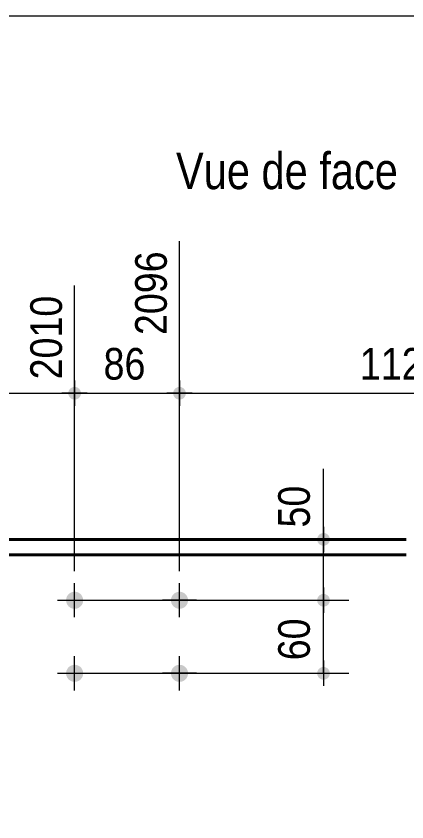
# Model space of a CAD drawing. Header units: millimetres. Extents: x 2 to 410, y 5 to 282.
# Drawn here: x 186.4 to 218.4, y 215.8 to 282 of the extents above; entities that cross this region are included whole.
import ezdxf

# ---------------------------------------------------------------- set-up
doc = ezdxf.new("R2010")
doc.units = ezdxf.units.MM
for name, color, linetype, lineweight in [('Autre type objet', 1, 'Continuous', 0), ('Boulon', 7, 'Continuous', 0), ('Cotation', 7, 'Continuous', 0), ('Feuille dessin', 5, 'Continuous', 0), ('Piece', 2, 'Continuous', 0)]:
    doc.layers.add(name, color=color, linetype=linetype, lineweight=lineweight)
doc.styles.add('ARIAL', font='ARIAL.TTF')
doc.styles.add('COMIC_SANS_MS', font='COMIC.TTF')

# ---------------------------------------------------------------- blocks, each defined once
blk = doc.blocks.new('*A1')
at = {"layer": 'Boulon'}
for points in [[(199.104, 234.062), (199.106, 234.096), (199.11, 234.131), (199.116, 234.164), (199.124, 234.198), (199.133, 234.231), (199.144, 234.264), (199.156, 234.296), (199.17, 234.327), (199.186, 234.358), (199.202, 234.388), (199.221, 234.417), (199.241, 234.445), (199.262, 234.472), (199.284, 234.498), (199.308, 234.523), (199.333, 234.547), (199.359, 234.569), (199.386, 234.59), (199.414, 234.61), (199.443, 234.628), (199.473, 234.645), (199.504, 234.661), (199.535, 234.675), (199.567, 234.687), (199.6, 234.698), (199.633, 234.707), (199.666, 234.714), (199.7, 234.72), (199.734, 234.724), (199.769, 234.727), (199.803, 234.728), (199.837, 234.727), (199.872, 234.724), (199.906, 234.72), (199.939, 234.714), (199.973, 234.707), (200.006, 234.698), (200.039, 234.687), (200.071, 234.675), (200.102, 234.661), (200.133, 234.645), (200.163, 234.628), (200.192, 234.61), (200.22, 234.59), (200.247, 234.569), (200.273, 234.547), (200.298, 234.523), (200.322, 234.498), (200.344, 234.472), (200.365, 234.445), (200.385, 234.417), (200.403, 234.388), (200.42, 234.358), (200.436, 234.327), (200.45, 234.296), (200.462, 234.264), (200.473, 234.231), (200.482, 234.198), (200.489, 234.164), (200.495, 234.131), (200.5, 234.096), (200.502, 234.062), (200.503, 234.028), (200.502, 233.993), (200.5, 233.959), (200.495, 233.925), (200.489, 233.891), (200.482, 233.858), (200.473, 233.825), (200.462, 233.792), (200.45, 233.76), (200.436, 233.729), (200.42, 233.698), (200.403, 233.668), (200.385, 233.639), (200.365, 233.611), (200.344, 233.584), (200.322, 233.558), (200.298, 233.533), (200.273, 233.509), (200.247, 233.487), (200.22, 233.466), (200.192, 233.446), (200.163, 233.427), (200.133, 233.41), (200.102, 233.395), (200.071, 233.381), (200.039, 233.369), (200.006, 233.358), (199.973, 233.349), (199.939, 233.341), (199.906, 233.335), (199.872, 233.331), (199.837, 233.329), (199.803, 233.328), (199.769, 233.329), (199.734, 233.331), (199.7, 233.335), (199.666, 233.341), (199.633, 233.349), (199.6, 233.358), (199.567, 233.369), (199.535, 233.381), (199.504, 233.395), (199.473, 233.41), (199.443, 233.427), (199.414, 233.446), (199.386, 233.466), (199.359, 233.487), (199.333, 233.509), (199.308, 233.533), (199.284, 233.558), (199.262, 233.584), (199.241, 233.611), (199.221, 233.639), (199.202, 233.668), (199.186, 233.698), (199.17, 233.729), (199.156, 233.76), (199.144, 233.792), (199.133, 233.825), (199.124, 233.858), (199.116, 233.891), (199.11, 233.925), (199.106, 233.959), (199.104, 233.993), (199.103, 234.028)], [(199.104, 228.062), (199.106, 228.096), (199.11, 228.131), (199.116, 228.164), (199.124, 228.198), (199.133, 228.231), (199.144, 228.264), (199.156, 228.296), (199.17, 228.327), (199.186, 228.358), (199.202, 228.388), (199.221, 228.417), (199.241, 228.445), (199.262, 228.472), (199.284, 228.498), (199.308, 228.523), (199.333, 228.547), (199.359, 228.569), (199.386, 228.59), (199.414, 228.61), (199.443, 228.628), (199.473, 228.645), (199.504, 228.661), (199.535, 228.675), (199.567, 228.687), (199.6, 228.698), (199.633, 228.707), (199.666, 228.714), (199.7, 228.72), (199.734, 228.724), (199.769, 228.727), (199.803, 228.728), (199.837, 228.727), (199.872, 228.724), (199.906, 228.72), (199.939, 228.714), (199.973, 228.707), (200.006, 228.698), (200.039, 228.687), (200.071, 228.675), (200.102, 228.661), (200.133, 228.645), (200.163, 228.628), (200.192, 228.61), (200.22, 228.59), (200.247, 228.569), (200.273, 228.547), (200.298, 228.523), (200.322, 228.498), (200.344, 228.472), (200.365, 228.445), (200.385, 228.417), (200.403, 228.388), (200.42, 228.358), (200.436, 228.327), (200.45, 228.296), (200.462, 228.264), (200.473, 228.231), (200.482, 228.198), (200.489, 228.164), (200.495, 228.131), (200.5, 228.096), (200.502, 228.062), (200.503, 228.028), (200.502, 227.993), (200.5, 227.959), (200.495, 227.925), (200.489, 227.891), (200.482, 227.858), (200.473, 227.825), (200.462, 227.792), (200.45, 227.76), (200.436, 227.729), (200.42, 227.698), (200.403, 227.668), (200.385, 227.639), (200.365, 227.611), (200.344, 227.584), (200.322, 227.558), (200.298, 227.533), (200.273, 227.509), (200.247, 227.487), (200.22, 227.466), (200.192, 227.446), (200.163, 227.427), (200.133, 227.41), (200.102, 227.395), (200.071, 227.381), (200.039, 227.369), (200.006, 227.358), (199.973, 227.349), (199.939, 227.341), (199.906, 227.335), (199.872, 227.331), (199.837, 227.329), (199.803, 227.328), (199.769, 227.329), (199.734, 227.331), (199.7, 227.335), (199.666, 227.341), (199.633, 227.349), (199.6, 227.358), (199.567, 227.369), (199.535, 227.381), (199.504, 227.395), (199.473, 227.41), (199.443, 227.427), (199.414, 227.446), (199.386, 227.466), (199.359, 227.487), (199.333, 227.509), (199.308, 227.533), (199.284, 227.558), (199.262, 227.584), (199.241, 227.611), (199.221, 227.639), (199.202, 227.668), (199.186, 227.698), (199.17, 227.729), (199.156, 227.76), (199.144, 227.792), (199.133, 227.825), (199.124, 227.858), (199.116, 227.891), (199.11, 227.925), (199.106, 227.959), (199.104, 227.993), (199.103, 228.028)]]:
    blk.add_hatch(color=256, dxfattribs=at).paths.add_polyline_path(points, flags=17)
at = {"layer": 'Boulon', "linetype": 'Continuous', "lineweight": 0}
for p, q in [((199.803, 232.628), (199.803, 235.428)), ((201.203, 234.028), (198.403, 234.028)), ((199.803, 226.628), (199.803, 229.428)), ((201.203, 228.028), (198.403, 228.028))]:
    blk.add_line(p, q, dxfattribs=at)
blk = doc.blocks.new('*A2')
at = {"layer": 'Boulon'}
for points in [[(190.504, 234.062), (190.506, 234.096), (190.51, 234.131), (190.516, 234.164), (190.524, 234.198), (190.533, 234.231), (190.544, 234.264), (190.556, 234.296), (190.57, 234.327), (190.586, 234.358), (190.602, 234.388), (190.621, 234.417), (190.641, 234.445), (190.662, 234.472), (190.684, 234.498), (190.708, 234.523), (190.733, 234.547), (190.759, 234.569), (190.786, 234.59), (190.814, 234.61), (190.843, 234.628), (190.873, 234.645), (190.904, 234.661), (190.935, 234.675), (190.967, 234.687), (191, 234.698), (191.033, 234.707), (191.066, 234.714), (191.1, 234.72), (191.134, 234.724), (191.169, 234.727), (191.203, 234.728), (191.237, 234.727), (191.272, 234.724), (191.306, 234.72), (191.339, 234.714), (191.373, 234.707), (191.406, 234.698), (191.439, 234.687), (191.471, 234.675), (191.502, 234.661), (191.533, 234.645), (191.563, 234.628), (191.592, 234.61), (191.62, 234.59), (191.647, 234.569), (191.673, 234.547), (191.698, 234.523), (191.722, 234.498), (191.744, 234.472), (191.765, 234.445), (191.785, 234.417), (191.803, 234.388), (191.82, 234.358), (191.836, 234.327), (191.85, 234.296), (191.862, 234.264), (191.873, 234.231), (191.882, 234.198), (191.889, 234.164), (191.895, 234.131), (191.9, 234.096), (191.902, 234.062), (191.903, 234.028), (191.902, 233.993), (191.9, 233.959), (191.895, 233.925), (191.889, 233.891), (191.882, 233.858), (191.873, 233.825), (191.862, 233.792), (191.85, 233.76), (191.836, 233.729), (191.82, 233.698), (191.803, 233.668), (191.785, 233.639), (191.765, 233.611), (191.744, 233.584), (191.722, 233.558), (191.698, 233.533), (191.673, 233.509), (191.647, 233.487), (191.62, 233.466), (191.592, 233.446), (191.563, 233.427), (191.533, 233.41), (191.502, 233.395), (191.471, 233.381), (191.439, 233.369), (191.406, 233.358), (191.373, 233.349), (191.339, 233.341), (191.306, 233.335), (191.272, 233.331), (191.237, 233.329), (191.203, 233.328), (191.169, 233.329), (191.134, 233.331), (191.1, 233.335), (191.066, 233.341), (191.033, 233.349), (191, 233.358), (190.967, 233.369), (190.935, 233.381), (190.904, 233.395), (190.873, 233.41), (190.843, 233.427), (190.814, 233.446), (190.786, 233.466), (190.759, 233.487), (190.733, 233.509), (190.708, 233.533), (190.684, 233.558), (190.662, 233.584), (190.641, 233.611), (190.621, 233.639), (190.602, 233.668), (190.586, 233.698), (190.57, 233.729), (190.556, 233.76), (190.544, 233.792), (190.533, 233.825), (190.524, 233.858), (190.516, 233.891), (190.51, 233.925), (190.506, 233.959), (190.504, 233.993), (190.503, 234.028)], [(190.504, 228.062), (190.506, 228.096), (190.51, 228.131), (190.516, 228.164), (190.524, 228.198), (190.533, 228.231), (190.544, 228.264), (190.556, 228.296), (190.57, 228.327), (190.586, 228.358), (190.602, 228.388), (190.621, 228.417), (190.641, 228.445), (190.662, 228.472), (190.684, 228.498), (190.708, 228.523), (190.733, 228.547), (190.759, 228.569), (190.786, 228.59), (190.814, 228.61), (190.843, 228.628), (190.873, 228.645), (190.904, 228.661), (190.935, 228.675), (190.967, 228.687), (191, 228.698), (191.033, 228.707), (191.066, 228.714), (191.1, 228.72), (191.134, 228.724), (191.169, 228.727), (191.203, 228.728), (191.237, 228.727), (191.272, 228.724), (191.306, 228.72), (191.339, 228.714), (191.373, 228.707), (191.406, 228.698), (191.439, 228.687), (191.471, 228.675), (191.502, 228.661), (191.533, 228.645), (191.563, 228.628), (191.592, 228.61), (191.62, 228.59), (191.647, 228.569), (191.673, 228.547), (191.698, 228.523), (191.722, 228.498), (191.744, 228.472), (191.765, 228.445), (191.785, 228.417), (191.803, 228.388), (191.82, 228.358), (191.836, 228.327), (191.85, 228.296), (191.862, 228.264), (191.873, 228.231), (191.882, 228.198), (191.889, 228.164), (191.895, 228.131), (191.9, 228.096), (191.902, 228.062), (191.903, 228.028), (191.902, 227.993), (191.9, 227.959), (191.895, 227.925), (191.889, 227.891), (191.882, 227.858), (191.873, 227.825), (191.862, 227.792), (191.85, 227.76), (191.836, 227.729), (191.82, 227.698), (191.803, 227.668), (191.785, 227.639), (191.765, 227.611), (191.744, 227.584), (191.722, 227.558), (191.698, 227.533), (191.673, 227.509), (191.647, 227.487), (191.62, 227.466), (191.592, 227.446), (191.563, 227.427), (191.533, 227.41), (191.502, 227.395), (191.471, 227.381), (191.439, 227.369), (191.406, 227.358), (191.373, 227.349), (191.339, 227.341), (191.306, 227.335), (191.272, 227.331), (191.237, 227.329), (191.203, 227.328), (191.169, 227.329), (191.134, 227.331), (191.1, 227.335), (191.066, 227.341), (191.033, 227.349), (191, 227.358), (190.967, 227.369), (190.935, 227.381), (190.904, 227.395), (190.873, 227.41), (190.843, 227.427), (190.814, 227.446), (190.786, 227.466), (190.759, 227.487), (190.733, 227.509), (190.708, 227.533), (190.684, 227.558), (190.662, 227.584), (190.641, 227.611), (190.621, 227.639), (190.602, 227.668), (190.586, 227.698), (190.57, 227.729), (190.556, 227.76), (190.544, 227.792), (190.533, 227.825), (190.524, 227.858), (190.516, 227.891), (190.51, 227.925), (190.506, 227.959), (190.504, 227.993), (190.503, 228.028)]]:
    blk.add_hatch(color=256, dxfattribs=at).paths.add_polyline_path(points, flags=17)
at = {"layer": 'Boulon', "linetype": 'Continuous', "lineweight": 0}
for p, q in [((191.203, 232.628), (191.203, 235.428)), ((189.803, 234.028), (192.603, 234.028)), ((191.203, 226.628), (191.203, 229.428)), ((189.803, 228.028), (192.603, 228.028))]:
    blk.add_line(p, q, dxfattribs=at)
blk = doc.blocks.new('*A17')
at = {"layer": 'Piece', "color": 2, "linetype": 'Continuous', "lineweight": 40}
for p, q in [((218.399874, 239.027836), (126.243946, 239.027836)), ((218.399874, 237.757836), (136.013613, 237.757836))]:
    blk.add_line(p, q, dxfattribs=at)
blk = doc.blocks.new('*A47')
at = {"layer": 'Feuille dessin', "linetype": 'Continuous', "lineweight": 0}
blk.add_line((405, 282), (5, 282), dxfattribs=at)
blk = doc.blocks.new('*A58')
at = {"layer": 'Cotation'}
for points in [[(211.588, 233.508), (211.563, 233.51), (211.537, 233.513), (211.512, 233.518), (211.487, 233.523), (211.463, 233.53), (211.438, 233.538), (211.415, 233.547), (211.391, 233.558), (211.368, 233.569), (211.346, 233.582), (211.325, 233.595), (211.304, 233.61), (211.284, 233.626), (211.264, 233.643), (211.246, 233.66), (211.228, 233.679), (211.212, 233.698), (211.196, 233.718), (211.181, 233.739), (211.168, 233.761), (211.155, 233.783), (211.144, 233.806), (211.133, 233.829), (211.124, 233.853), (211.116, 233.877), (211.109, 233.901), (211.104, 233.926), (211.099, 233.952), (211.096, 233.977), (211.094, 234.002), (211.094, 234.028), (211.094, 234.053), (211.096, 234.079), (211.099, 234.104), (211.104, 234.129), (211.109, 234.154), (211.116, 234.179), (211.124, 234.203), (211.133, 234.227), (211.144, 234.25), (211.155, 234.273), (211.168, 234.295), (211.181, 234.317), (211.196, 234.338), (211.212, 234.358), (211.228, 234.377), (211.246, 234.396), (211.264, 234.413), (211.284, 234.43), (211.304, 234.446), (211.325, 234.46), (211.346, 234.474), (211.368, 234.486), (211.391, 234.498), (211.415, 234.508), (211.438, 234.517), (211.463, 234.525), (211.487, 234.532), (211.512, 234.538), (211.537, 234.542), (211.563, 234.545), (211.588, 234.547), (211.614, 234.548), (211.639, 234.547), (211.665, 234.545), (211.69, 234.542), (211.715, 234.538), (211.74, 234.532), (211.765, 234.525), (211.789, 234.517), (211.813, 234.508), (211.836, 234.498), (211.859, 234.486), (211.881, 234.474), (211.903, 234.46), (211.923, 234.446), (211.943, 234.43), (211.963, 234.413), (211.981, 234.396), (211.999, 234.377), (212.016, 234.358), (212.031, 234.338), (212.046, 234.317), (212.06, 234.295), (212.072, 234.273), (212.084, 234.25), (212.094, 234.227), (212.103, 234.203), (212.111, 234.179), (212.118, 234.154), (212.124, 234.129), (212.128, 234.104), (212.131, 234.079), (212.133, 234.053), (212.134, 234.028), (212.133, 234.002), (212.131, 233.977), (212.128, 233.952), (212.124, 233.926), (212.118, 233.901), (212.111, 233.877), (212.103, 233.853), (212.094, 233.829), (212.084, 233.806), (212.072, 233.783), (212.06, 233.761), (212.046, 233.739), (212.031, 233.718), (212.016, 233.698), (211.999, 233.679), (211.981, 233.66), (211.963, 233.643), (211.943, 233.626), (211.923, 233.61), (211.903, 233.595), (211.881, 233.582), (211.859, 233.569), (211.836, 233.558), (211.813, 233.547), (211.789, 233.538), (211.765, 233.53), (211.74, 233.523), (211.715, 233.518), (211.69, 233.513), (211.665, 233.51), (211.639, 233.508), (211.614, 233.508)], [(211.588, 227.508), (211.563, 227.51), (211.537, 227.513), (211.512, 227.518), (211.487, 227.523), (211.463, 227.53), (211.438, 227.538), (211.415, 227.547), (211.391, 227.558), (211.368, 227.569), (211.346, 227.582), (211.325, 227.595), (211.304, 227.61), (211.284, 227.626), (211.264, 227.643), (211.246, 227.66), (211.228, 227.679), (211.212, 227.698), (211.196, 227.718), (211.181, 227.739), (211.168, 227.761), (211.155, 227.783), (211.144, 227.806), (211.133, 227.829), (211.124, 227.853), (211.116, 227.877), (211.109, 227.901), (211.104, 227.926), (211.099, 227.952), (211.096, 227.977), (211.094, 228.002), (211.094, 228.028), (211.094, 228.053), (211.096, 228.079), (211.099, 228.104), (211.104, 228.129), (211.109, 228.154), (211.116, 228.179), (211.124, 228.203), (211.133, 228.227), (211.144, 228.25), (211.155, 228.273), (211.168, 228.295), (211.181, 228.317), (211.196, 228.338), (211.212, 228.358), (211.228, 228.377), (211.246, 228.396), (211.264, 228.413), (211.284, 228.43), (211.304, 228.446), (211.325, 228.46), (211.346, 228.474), (211.368, 228.486), (211.391, 228.498), (211.415, 228.508), (211.438, 228.517), (211.463, 228.525), (211.487, 228.532), (211.512, 228.538), (211.537, 228.542), (211.563, 228.545), (211.588, 228.547), (211.614, 228.548), (211.639, 228.547), (211.665, 228.545), (211.69, 228.542), (211.715, 228.538), (211.74, 228.532), (211.765, 228.525), (211.789, 228.517), (211.813, 228.508), (211.836, 228.498), (211.859, 228.486), (211.881, 228.474), (211.903, 228.46), (211.923, 228.446), (211.943, 228.43), (211.963, 228.413), (211.981, 228.396), (211.999, 228.377), (212.016, 228.358), (212.031, 228.338), (212.046, 228.317), (212.06, 228.295), (212.072, 228.273), (212.084, 228.25), (212.094, 228.227), (212.103, 228.203), (212.111, 228.179), (212.118, 228.154), (212.124, 228.129), (212.128, 228.104), (212.131, 228.079), (212.133, 228.053), (212.134, 228.028), (212.133, 228.002), (212.131, 227.977), (212.128, 227.952), (212.124, 227.926), (212.118, 227.901), (212.111, 227.877), (212.103, 227.853), (212.094, 227.829), (212.084, 227.806), (212.072, 227.783), (212.06, 227.761), (212.046, 227.739), (212.031, 227.718), (212.016, 227.698), (211.999, 227.679), (211.981, 227.66), (211.963, 227.643), (211.943, 227.626), (211.923, 227.61), (211.903, 227.595), (211.881, 227.582), (211.859, 227.569), (211.836, 227.558), (211.813, 227.547), (211.789, 227.538), (211.765, 227.53), (211.74, 227.523), (211.715, 227.518), (211.69, 227.513), (211.665, 227.51), (211.639, 227.508), (211.614, 227.508)]]:
    blk.add_hatch(color=256, dxfattribs=at).paths.add_polyline_path(points, flags=17)
at = {"layer": 'Cotation', "linetype": 'Continuous', "lineweight": 0}
for p, q in [((211.614, 235.068), (211.614, 232.988)), ((211.614, 234.028), (211.614, 235.068)), ((192.203, 234.028), (213.694, 234.028)), ((210.574, 234.028), (212.654, 234.028)), ((211.614, 228.028), (211.614, 234.028)), ((211.614, 229.068), (211.614, 226.988)), ((192.203, 228.028), (213.694, 228.028)), ((210.574, 228.028), (212.654, 228.028)), ((211.614, 228.028), (211.614, 226.988))]:
    blk.add_line(p, q, dxfattribs=at)
at = {"layer": 'Cotation'}
for p in [(211.614, 234.028), (211.614, 228.028)]:
    blk.add_point(p, dxfattribs=at)
at = {"layer": 'Cotation', "style": 'ARIAL', "width": 0.85}
blk.add_text('60', height=2.6, rotation=90.00021, dxfattribs=at).set_placement((210.494, 229.099))
blk = doc.blocks.new('*A59')
at = {"layer": 'Cotation'}
for points in [[(211.588, 238.508), (211.563, 238.51), (211.537, 238.513), (211.512, 238.518), (211.487, 238.523), (211.463, 238.53), (211.438, 238.538), (211.415, 238.547), (211.391, 238.558), (211.368, 238.569), (211.346, 238.582), (211.325, 238.595), (211.304, 238.61), (211.284, 238.626), (211.264, 238.643), (211.246, 238.66), (211.228, 238.679), (211.212, 238.698), (211.196, 238.718), (211.181, 238.739), (211.168, 238.761), (211.155, 238.783), (211.144, 238.806), (211.133, 238.829), (211.124, 238.853), (211.116, 238.877), (211.109, 238.901), (211.104, 238.926), (211.099, 238.952), (211.096, 238.977), (211.094, 239.002), (211.094, 239.028), (211.094, 239.053), (211.096, 239.079), (211.099, 239.104), (211.104, 239.129), (211.109, 239.154), (211.116, 239.179), (211.124, 239.203), (211.133, 239.227), (211.144, 239.25), (211.155, 239.273), (211.168, 239.295), (211.181, 239.317), (211.196, 239.338), (211.212, 239.358), (211.228, 239.377), (211.246, 239.396), (211.264, 239.413), (211.284, 239.43), (211.304, 239.446), (211.325, 239.46), (211.346, 239.474), (211.368, 239.486), (211.391, 239.498), (211.415, 239.508), (211.438, 239.517), (211.463, 239.525), (211.487, 239.532), (211.512, 239.538), (211.537, 239.542), (211.563, 239.545), (211.588, 239.547), (211.614, 239.548), (211.639, 239.547), (211.665, 239.545), (211.69, 239.542), (211.715, 239.538), (211.74, 239.532), (211.765, 239.525), (211.789, 239.517), (211.813, 239.508), (211.836, 239.498), (211.859, 239.486), (211.881, 239.474), (211.903, 239.46), (211.923, 239.446), (211.943, 239.43), (211.963, 239.413), (211.981, 239.396), (211.999, 239.377), (212.016, 239.358), (212.031, 239.338), (212.046, 239.317), (212.06, 239.295), (212.072, 239.273), (212.084, 239.25), (212.094, 239.227), (212.103, 239.203), (212.111, 239.179), (212.118, 239.154), (212.124, 239.129), (212.128, 239.104), (212.131, 239.079), (212.133, 239.053), (212.134, 239.028), (212.133, 239.002), (212.131, 238.977), (212.128, 238.952), (212.124, 238.926), (212.118, 238.901), (212.111, 238.877), (212.103, 238.853), (212.094, 238.829), (212.084, 238.806), (212.072, 238.783), (212.06, 238.761), (212.046, 238.739), (212.031, 238.718), (212.016, 238.698), (211.999, 238.679), (211.981, 238.66), (211.963, 238.643), (211.943, 238.626), (211.923, 238.61), (211.903, 238.595), (211.881, 238.582), (211.859, 238.569), (211.836, 238.558), (211.813, 238.547), (211.789, 238.538), (211.765, 238.53), (211.74, 238.523), (211.715, 238.518), (211.69, 238.513), (211.665, 238.51), (211.639, 238.508), (211.614, 238.508)], [(211.588, 233.508), (211.563, 233.51), (211.537, 233.513), (211.512, 233.518), (211.487, 233.523), (211.463, 233.53), (211.438, 233.538), (211.415, 233.547), (211.391, 233.558), (211.368, 233.569), (211.346, 233.582), (211.325, 233.595), (211.304, 233.61), (211.284, 233.626), (211.264, 233.643), (211.246, 233.66), (211.228, 233.679), (211.212, 233.698), (211.196, 233.718), (211.181, 233.739), (211.168, 233.761), (211.155, 233.783), (211.144, 233.806), (211.133, 233.829), (211.124, 233.853), (211.116, 233.877), (211.109, 233.901), (211.104, 233.926), (211.099, 233.952), (211.096, 233.977), (211.094, 234.002), (211.094, 234.028), (211.094, 234.053), (211.096, 234.079), (211.099, 234.104), (211.104, 234.129), (211.109, 234.154), (211.116, 234.179), (211.124, 234.203), (211.133, 234.227), (211.144, 234.25), (211.155, 234.273), (211.168, 234.295), (211.181, 234.317), (211.196, 234.338), (211.212, 234.358), (211.228, 234.377), (211.246, 234.396), (211.264, 234.413), (211.284, 234.43), (211.304, 234.446), (211.325, 234.46), (211.346, 234.474), (211.368, 234.486), (211.391, 234.498), (211.415, 234.508), (211.438, 234.517), (211.463, 234.525), (211.487, 234.532), (211.512, 234.538), (211.537, 234.542), (211.563, 234.545), (211.588, 234.547), (211.614, 234.548), (211.639, 234.547), (211.665, 234.545), (211.69, 234.542), (211.715, 234.538), (211.74, 234.532), (211.765, 234.525), (211.789, 234.517), (211.813, 234.508), (211.836, 234.498), (211.859, 234.486), (211.881, 234.474), (211.903, 234.46), (211.923, 234.446), (211.943, 234.43), (211.963, 234.413), (211.981, 234.396), (211.999, 234.377), (212.016, 234.358), (212.031, 234.338), (212.046, 234.317), (212.06, 234.295), (212.072, 234.273), (212.084, 234.25), (212.094, 234.227), (212.103, 234.203), (212.111, 234.179), (212.118, 234.154), (212.124, 234.129), (212.128, 234.104), (212.131, 234.079), (212.133, 234.053), (212.134, 234.028), (212.133, 234.002), (212.131, 233.977), (212.128, 233.952), (212.124, 233.926), (212.118, 233.901), (212.111, 233.877), (212.103, 233.853), (212.094, 233.829), (212.084, 233.806), (212.072, 233.783), (212.06, 233.761), (212.046, 233.739), (212.031, 233.718), (212.016, 233.698), (211.999, 233.679), (211.981, 233.66), (211.963, 233.643), (211.943, 233.626), (211.923, 233.61), (211.903, 233.595), (211.881, 233.582), (211.859, 233.569), (211.836, 233.558), (211.813, 233.547), (211.789, 233.538), (211.765, 233.53), (211.74, 233.523), (211.715, 233.518), (211.69, 233.513), (211.665, 233.51), (211.639, 233.508), (211.614, 233.508)]]:
    blk.add_hatch(color=256, dxfattribs=at).paths.add_polyline_path(points, flags=17)
at = {"layer": 'Cotation', "linetype": 'Continuous', "lineweight": 0}
for p, q in [((211.614, 239.028), (211.614, 244.835)), ((211.614, 239.028), (211.614, 244.835)), ((211.614, 240.068), (211.614, 237.988)), ((210.574, 239.028), (212.654, 239.028)), ((211.26, 239.028), (213.694, 239.028)), ((211.614, 234.028), (211.614, 239.028)), ((211.614, 235.068), (211.614, 232.988)), ((192.203, 234.028), (213.694, 234.028)), ((210.574, 234.028), (212.654, 234.028)), ((211.614, 234.028), (211.614, 232.988))]:
    blk.add_line(p, q, dxfattribs=at)
at = {"layer": 'Cotation'}
for p in [(211.614, 239.028), (211.614, 234.028)]:
    blk.add_point(p, dxfattribs=at)
at = {"layer": 'Cotation', "style": 'ARIAL', "width": 0.85}
blk.add_text('50', height=2.6, rotation=90.00021, dxfattribs=at).set_placement((210.494, 240.003))
blk = doc.blocks.new('*A71')
at = {"layer": 'Cotation'}
for points in [[(170.304, 250.508), (170.279, 250.51), (170.253, 250.513), (170.228, 250.518), (170.203, 250.523), (170.179, 250.53), (170.154, 250.538), (170.131, 250.547), (170.107, 250.558), (170.084, 250.569), (170.062, 250.582), (170.041, 250.595), (170.02, 250.61), (170, 250.626), (169.98, 250.643), (169.962, 250.66), (169.944, 250.679), (169.928, 250.698), (169.912, 250.718), (169.897, 250.739), (169.884, 250.761), (169.871, 250.783), (169.86, 250.806), (169.849, 250.829), (169.84, 250.853), (169.832, 250.877), (169.825, 250.901), (169.82, 250.926), (169.815, 250.952), (169.812, 250.977), (169.81, 251.002), (169.81, 251.028), (169.81, 251.053), (169.812, 251.079), (169.815, 251.104), (169.82, 251.129), (169.825, 251.154), (169.832, 251.179), (169.84, 251.203), (169.849, 251.227), (169.86, 251.25), (169.871, 251.273), (169.884, 251.295), (169.897, 251.317), (169.912, 251.338), (169.928, 251.358), (169.944, 251.377), (169.962, 251.396), (169.98, 251.413), (170, 251.43), (170.02, 251.446), (170.041, 251.46), (170.062, 251.474), (170.084, 251.486), (170.107, 251.498), (170.131, 251.508), (170.154, 251.517), (170.179, 251.525), (170.203, 251.532), (170.228, 251.538), (170.253, 251.542), (170.279, 251.545), (170.304, 251.547), (170.33, 251.548), (170.355, 251.547), (170.381, 251.545), (170.406, 251.542), (170.431, 251.538), (170.456, 251.532), (170.481, 251.525), (170.505, 251.517), (170.529, 251.508), (170.552, 251.498), (170.575, 251.486), (170.597, 251.474), (170.618, 251.46), (170.639, 251.446), (170.659, 251.43), (170.679, 251.413), (170.697, 251.396), (170.715, 251.377), (170.732, 251.358), (170.747, 251.338), (170.762, 251.317), (170.776, 251.295), (170.788, 251.273), (170.8, 251.25), (170.81, 251.227), (170.819, 251.203), (170.827, 251.179), (170.834, 251.154), (170.84, 251.129), (170.844, 251.104), (170.847, 251.079), (170.849, 251.053), (170.85, 251.028), (170.849, 251.002), (170.847, 250.977), (170.844, 250.952), (170.84, 250.926), (170.834, 250.901), (170.827, 250.877), (170.819, 250.853), (170.81, 250.829), (170.8, 250.806), (170.788, 250.783), (170.776, 250.761), (170.762, 250.739), (170.747, 250.718), (170.732, 250.698), (170.715, 250.679), (170.697, 250.66), (170.679, 250.643), (170.659, 250.626), (170.639, 250.61), (170.618, 250.595), (170.597, 250.582), (170.575, 250.569), (170.552, 250.558), (170.529, 250.547), (170.505, 250.538), (170.481, 250.53), (170.456, 250.523), (170.431, 250.518), (170.406, 250.513), (170.381, 250.51), (170.355, 250.508), (170.33, 250.508)], [(191.177, 250.508), (191.152, 250.51), (191.127, 250.513), (191.101, 250.518), (191.077, 250.523), (191.052, 250.53), (191.028, 250.538), (191.004, 250.547), (190.981, 250.558), (190.958, 250.569), (190.936, 250.582), (190.914, 250.595), (190.893, 250.61), (190.873, 250.626), (190.854, 250.643), (190.835, 250.66), (190.818, 250.679), (190.801, 250.698), (190.785, 250.718), (190.771, 250.739), (190.757, 250.761), (190.744, 250.783), (190.733, 250.806), (190.722, 250.829), (190.713, 250.853), (190.705, 250.877), (190.698, 250.901), (190.693, 250.926), (190.689, 250.952), (190.685, 250.977), (190.684, 251.002), (190.683, 251.028), (190.684, 251.053), (190.685, 251.079), (190.689, 251.104), (190.693, 251.129), (190.698, 251.154), (190.705, 251.179), (190.713, 251.203), (190.722, 251.227), (190.733, 251.25), (190.744, 251.273), (190.757, 251.295), (190.771, 251.317), (190.785, 251.338), (190.801, 251.358), (190.818, 251.377), (190.835, 251.396), (190.854, 251.413), (190.873, 251.43), (190.893, 251.446), (190.914, 251.46), (190.936, 251.474), (190.958, 251.486), (190.981, 251.498), (191.004, 251.508), (191.028, 251.517), (191.052, 251.525), (191.077, 251.532), (191.101, 251.538), (191.127, 251.542), (191.152, 251.545), (191.177, 251.547), (191.203, 251.548), (191.228, 251.547), (191.254, 251.545), (191.279, 251.542), (191.304, 251.538), (191.329, 251.532), (191.354, 251.525), (191.378, 251.517), (191.402, 251.508), (191.425, 251.498), (191.448, 251.486), (191.47, 251.474), (191.492, 251.46), (191.513, 251.446), (191.533, 251.43), (191.552, 251.413), (191.571, 251.396), (191.588, 251.377), (191.605, 251.358), (191.621, 251.338), (191.635, 251.317), (191.649, 251.295), (191.662, 251.273), (191.673, 251.25), (191.683, 251.227), (191.693, 251.203), (191.701, 251.179), (191.707, 251.154), (191.713, 251.129), (191.717, 251.104), (191.72, 251.079), (191.722, 251.053), (191.723, 251.028), (191.722, 251.002), (191.72, 250.977), (191.717, 250.952), (191.713, 250.926), (191.707, 250.901), (191.701, 250.877), (191.693, 250.853), (191.683, 250.829), (191.673, 250.806), (191.662, 250.783), (191.649, 250.761), (191.635, 250.739), (191.621, 250.718), (191.605, 250.698), (191.588, 250.679), (191.571, 250.66), (191.552, 250.643), (191.533, 250.626), (191.513, 250.61), (191.492, 250.595), (191.47, 250.582), (191.448, 250.569), (191.425, 250.558), (191.402, 250.547), (191.378, 250.538), (191.354, 250.53), (191.329, 250.523), (191.304, 250.518), (191.279, 250.513), (191.254, 250.51), (191.228, 250.508), (191.203, 250.508)]]:
    blk.add_hatch(color=256, dxfattribs=at).paths.add_polyline_path(points, flags=17)
at = {"layer": 'Cotation', "linetype": 'Continuous', "lineweight": 0}
for p, q in [((170.33, 215.828), (170.33, 263.522)), ((191.203, 236.428), (191.203, 259.882)), ((170.33, 252.068), (170.33, 249.988)), ((191.203, 252.068), (191.203, 249.988)), ((171.37, 251.028), (169.29, 251.028)), ((170.33, 251.028), (169.29, 251.028)), ((170.33, 251.028), (191.203, 251.028)), ((192.243, 251.028), (190.163, 251.028)), ((191.203, 251.028), (192.243, 251.028))]:
    blk.add_line(p, q, dxfattribs=at)
at = {"layer": 'Cotation'}
for p in [(170.33, 251.028), (191.203, 251.028)]:
    blk.add_point(p, dxfattribs=at)
at = {"layer": 'Cotation', "style": 'ARIAL', "width": 0.85}
blk.add_text('2010', height=2.6, rotation=90.00021, dxfattribs=at).set_placement((190.163, 252.168))
blk.add_text('209', height=2.6, dxfattribs=at).set_placement((177.874, 252.148))
blk = doc.blocks.new('*A72')
at = {"layer": 'Cotation'}
for points in [[(191.177, 250.508), (191.152, 250.51), (191.127, 250.513), (191.101, 250.518), (191.077, 250.523), (191.052, 250.53), (191.028, 250.538), (191.004, 250.547), (190.981, 250.558), (190.958, 250.569), (190.936, 250.582), (190.914, 250.595), (190.893, 250.61), (190.873, 250.626), (190.854, 250.643), (190.835, 250.66), (190.818, 250.679), (190.801, 250.698), (190.785, 250.718), (190.771, 250.739), (190.757, 250.761), (190.744, 250.783), (190.733, 250.806), (190.722, 250.829), (190.713, 250.853), (190.705, 250.877), (190.698, 250.901), (190.693, 250.926), (190.689, 250.952), (190.685, 250.977), (190.684, 251.002), (190.683, 251.028), (190.684, 251.053), (190.685, 251.079), (190.689, 251.104), (190.693, 251.129), (190.698, 251.154), (190.705, 251.179), (190.713, 251.203), (190.722, 251.227), (190.733, 251.25), (190.744, 251.273), (190.757, 251.295), (190.771, 251.317), (190.785, 251.338), (190.801, 251.358), (190.818, 251.377), (190.835, 251.396), (190.854, 251.413), (190.873, 251.43), (190.893, 251.446), (190.914, 251.46), (190.936, 251.474), (190.958, 251.486), (190.981, 251.498), (191.004, 251.508), (191.028, 251.517), (191.052, 251.525), (191.077, 251.532), (191.101, 251.538), (191.127, 251.542), (191.152, 251.545), (191.177, 251.547), (191.203, 251.548), (191.228, 251.547), (191.254, 251.545), (191.279, 251.542), (191.304, 251.538), (191.329, 251.532), (191.354, 251.525), (191.378, 251.517), (191.402, 251.508), (191.425, 251.498), (191.448, 251.486), (191.47, 251.474), (191.492, 251.46), (191.513, 251.446), (191.533, 251.43), (191.552, 251.413), (191.571, 251.396), (191.588, 251.377), (191.605, 251.358), (191.621, 251.338), (191.635, 251.317), (191.649, 251.295), (191.662, 251.273), (191.673, 251.25), (191.683, 251.227), (191.693, 251.203), (191.701, 251.179), (191.707, 251.154), (191.713, 251.129), (191.717, 251.104), (191.72, 251.079), (191.722, 251.053), (191.723, 251.028), (191.722, 251.002), (191.72, 250.977), (191.717, 250.952), (191.713, 250.926), (191.707, 250.901), (191.701, 250.877), (191.693, 250.853), (191.683, 250.829), (191.673, 250.806), (191.662, 250.783), (191.649, 250.761), (191.635, 250.739), (191.621, 250.718), (191.605, 250.698), (191.588, 250.679), (191.571, 250.66), (191.552, 250.643), (191.533, 250.626), (191.513, 250.61), (191.492, 250.595), (191.47, 250.582), (191.448, 250.569), (191.425, 250.558), (191.402, 250.547), (191.378, 250.538), (191.354, 250.53), (191.329, 250.523), (191.304, 250.518), (191.279, 250.513), (191.254, 250.51), (191.228, 250.508), (191.203, 250.508)], [(199.777, 250.508), (199.752, 250.51), (199.727, 250.513), (199.701, 250.518), (199.677, 250.523), (199.652, 250.53), (199.628, 250.538), (199.604, 250.547), (199.581, 250.558), (199.558, 250.569), (199.536, 250.582), (199.514, 250.595), (199.493, 250.61), (199.473, 250.626), (199.454, 250.643), (199.435, 250.66), (199.418, 250.679), (199.401, 250.698), (199.385, 250.718), (199.371, 250.739), (199.357, 250.761), (199.344, 250.783), (199.333, 250.806), (199.322, 250.829), (199.313, 250.853), (199.305, 250.877), (199.298, 250.901), (199.293, 250.926), (199.289, 250.952), (199.285, 250.977), (199.284, 251.002), (199.283, 251.028), (199.284, 251.053), (199.285, 251.079), (199.289, 251.104), (199.293, 251.129), (199.298, 251.154), (199.305, 251.179), (199.313, 251.203), (199.322, 251.227), (199.333, 251.25), (199.344, 251.273), (199.357, 251.295), (199.371, 251.317), (199.385, 251.338), (199.401, 251.358), (199.418, 251.377), (199.435, 251.396), (199.454, 251.413), (199.473, 251.43), (199.493, 251.446), (199.514, 251.46), (199.536, 251.474), (199.558, 251.486), (199.581, 251.498), (199.604, 251.508), (199.628, 251.517), (199.652, 251.525), (199.677, 251.532), (199.701, 251.538), (199.727, 251.542), (199.752, 251.545), (199.777, 251.547), (199.803, 251.548), (199.828, 251.547), (199.854, 251.545), (199.879, 251.542), (199.904, 251.538), (199.929, 251.532), (199.954, 251.525), (199.978, 251.517), (200.002, 251.508), (200.025, 251.498), (200.048, 251.486), (200.07, 251.474), (200.092, 251.46), (200.113, 251.446), (200.133, 251.43), (200.152, 251.413), (200.171, 251.396), (200.188, 251.377), (200.205, 251.358), (200.221, 251.338), (200.235, 251.317), (200.249, 251.295), (200.262, 251.273), (200.273, 251.25), (200.283, 251.227), (200.293, 251.203), (200.301, 251.179), (200.307, 251.154), (200.313, 251.129), (200.317, 251.104), (200.32, 251.079), (200.322, 251.053), (200.323, 251.028), (200.322, 251.002), (200.32, 250.977), (200.317, 250.952), (200.313, 250.926), (200.307, 250.901), (200.301, 250.877), (200.293, 250.853), (200.283, 250.829), (200.273, 250.806), (200.262, 250.783), (200.249, 250.761), (200.235, 250.739), (200.221, 250.718), (200.205, 250.698), (200.188, 250.679), (200.171, 250.66), (200.152, 250.643), (200.133, 250.626), (200.113, 250.61), (200.092, 250.595), (200.07, 250.582), (200.048, 250.569), (200.025, 250.558), (200.002, 250.547), (199.978, 250.538), (199.954, 250.53), (199.929, 250.523), (199.904, 250.518), (199.879, 250.513), (199.854, 250.51), (199.828, 250.508), (199.803, 250.508)]]:
    blk.add_hatch(color=256, dxfattribs=at).paths.add_polyline_path(points, flags=17)
at = {"layer": 'Cotation', "linetype": 'Continuous', "lineweight": 0}
for p, q in [((199.803, 236.428), (199.803, 263.522)), ((191.203, 236.428), (191.203, 259.882)), ((191.203, 252.068), (191.203, 249.988)), ((199.803, 252.068), (199.803, 249.988)), ((192.243, 251.028), (190.163, 251.028)), ((191.203, 251.028), (190.163, 251.028)), ((191.203, 251.028), (199.803, 251.028)), ((200.843, 251.028), (198.763, 251.028)), ((199.803, 251.028), (200.843, 251.028))]:
    blk.add_line(p, q, dxfattribs=at)
at = {"layer": 'Cotation'}
for p in [(191.203, 251.028), (199.803, 251.028)]:
    blk.add_point(p, dxfattribs=at)
at = {"layer": 'Cotation', "style": 'ARIAL', "width": 0.85}
blk.add_text('2096', height=2.6, rotation=90.00021, dxfattribs=at).set_placement((198.763, 255.808))
blk.add_text('86', height=2.6, dxfattribs=at).set_placement((193.574, 252.148))
blk = doc.blocks.new('*A73')
at = {"layer": 'Cotation'}
for points in [[(199.777, 250.508), (199.752, 250.51), (199.727, 250.513), (199.701, 250.518), (199.677, 250.523), (199.652, 250.53), (199.628, 250.538), (199.604, 250.547), (199.581, 250.558), (199.558, 250.569), (199.536, 250.582), (199.514, 250.595), (199.493, 250.61), (199.473, 250.626), (199.454, 250.643), (199.435, 250.66), (199.418, 250.679), (199.401, 250.698), (199.385, 250.718), (199.371, 250.739), (199.357, 250.761), (199.344, 250.783), (199.333, 250.806), (199.322, 250.829), (199.313, 250.853), (199.305, 250.877), (199.298, 250.901), (199.293, 250.926), (199.289, 250.952), (199.285, 250.977), (199.284, 251.002), (199.283, 251.028), (199.284, 251.053), (199.285, 251.079), (199.289, 251.104), (199.293, 251.129), (199.298, 251.154), (199.305, 251.179), (199.313, 251.203), (199.322, 251.227), (199.333, 251.25), (199.344, 251.273), (199.357, 251.295), (199.371, 251.317), (199.385, 251.338), (199.401, 251.358), (199.418, 251.377), (199.435, 251.396), (199.454, 251.413), (199.473, 251.43), (199.493, 251.446), (199.514, 251.46), (199.536, 251.474), (199.558, 251.486), (199.581, 251.498), (199.604, 251.508), (199.628, 251.517), (199.652, 251.525), (199.677, 251.532), (199.701, 251.538), (199.727, 251.542), (199.752, 251.545), (199.777, 251.547), (199.803, 251.548), (199.828, 251.547), (199.854, 251.545), (199.879, 251.542), (199.904, 251.538), (199.929, 251.532), (199.954, 251.525), (199.978, 251.517), (200.002, 251.508), (200.025, 251.498), (200.048, 251.486), (200.07, 251.474), (200.092, 251.46), (200.113, 251.446), (200.133, 251.43), (200.152, 251.413), (200.171, 251.396), (200.188, 251.377), (200.205, 251.358), (200.221, 251.338), (200.235, 251.317), (200.249, 251.295), (200.262, 251.273), (200.273, 251.25), (200.283, 251.227), (200.293, 251.203), (200.301, 251.179), (200.307, 251.154), (200.313, 251.129), (200.317, 251.104), (200.32, 251.079), (200.322, 251.053), (200.323, 251.028), (200.322, 251.002), (200.32, 250.977), (200.317, 250.952), (200.313, 250.926), (200.307, 250.901), (200.301, 250.877), (200.293, 250.853), (200.283, 250.829), (200.273, 250.806), (200.262, 250.783), (200.249, 250.761), (200.235, 250.739), (200.221, 250.718), (200.205, 250.698), (200.188, 250.679), (200.171, 250.66), (200.152, 250.643), (200.133, 250.626), (200.113, 250.61), (200.092, 250.595), (200.07, 250.582), (200.048, 250.569), (200.025, 250.558), (200.002, 250.547), (199.978, 250.538), (199.954, 250.53), (199.929, 250.523), (199.904, 250.518), (199.879, 250.513), (199.854, 250.51), (199.828, 250.508), (199.803, 250.508)], [(237.071, 250.508), (237.046, 250.51), (237.021, 250.513), (236.995, 250.518), (236.97, 250.523), (236.946, 250.53), (236.922, 250.538), (236.898, 250.547), (236.875, 250.558), (236.852, 250.569), (236.83, 250.582), (236.808, 250.595), (236.787, 250.61), (236.767, 250.626), (236.748, 250.643), (236.729, 250.66), (236.712, 250.679), (236.695, 250.698), (236.679, 250.718), (236.664, 250.739), (236.651, 250.761), (236.638, 250.783), (236.627, 250.806), (236.616, 250.829), (236.607, 250.853), (236.599, 250.877), (236.592, 250.901), (236.587, 250.926), (236.582, 250.952), (236.579, 250.977), (236.577, 251.002), (236.577, 251.028), (236.577, 251.053), (236.579, 251.079), (236.582, 251.104), (236.587, 251.129), (236.592, 251.154), (236.599, 251.179), (236.607, 251.203), (236.616, 251.227), (236.627, 251.25), (236.638, 251.273), (236.651, 251.295), (236.664, 251.317), (236.679, 251.338), (236.695, 251.358), (236.712, 251.377), (236.729, 251.396), (236.748, 251.413), (236.767, 251.43), (236.787, 251.446), (236.808, 251.46), (236.83, 251.474), (236.852, 251.486), (236.875, 251.498), (236.898, 251.508), (236.922, 251.517), (236.946, 251.525), (236.97, 251.532), (236.995, 251.538), (237.021, 251.542), (237.046, 251.545), (237.071, 251.547), (237.097, 251.548), (237.122, 251.547), (237.148, 251.545), (237.173, 251.542), (237.198, 251.538), (237.223, 251.532), (237.248, 251.525), (237.272, 251.517), (237.296, 251.508), (237.319, 251.498), (237.342, 251.486), (237.364, 251.474), (237.386, 251.46), (237.407, 251.446), (237.427, 251.43), (237.446, 251.413), (237.465, 251.396), (237.482, 251.377), (237.499, 251.358), (237.515, 251.338), (237.529, 251.317), (237.543, 251.295), (237.555, 251.273), (237.567, 251.25), (237.577, 251.227), (237.586, 251.203), (237.594, 251.179), (237.601, 251.154), (237.607, 251.129), (237.611, 251.104), (237.614, 251.079), (237.616, 251.053), (237.617, 251.028), (237.616, 251.002), (237.614, 250.977), (237.611, 250.952), (237.607, 250.926), (237.601, 250.901), (237.594, 250.877), (237.586, 250.853), (237.577, 250.829), (237.567, 250.806), (237.555, 250.783), (237.543, 250.761), (237.529, 250.739), (237.515, 250.718), (237.499, 250.698), (237.482, 250.679), (237.465, 250.66), (237.446, 250.643), (237.427, 250.626), (237.407, 250.61), (237.386, 250.595), (237.364, 250.582), (237.342, 250.569), (237.319, 250.558), (237.296, 250.547), (237.272, 250.538), (237.248, 250.53), (237.223, 250.523), (237.198, 250.518), (237.173, 250.513), (237.148, 250.51), (237.122, 250.508), (237.097, 250.508)]]:
    blk.add_hatch(color=256, dxfattribs=at).paths.add_polyline_path(points, flags=17)
at = {"layer": 'Cotation', "linetype": 'Continuous', "lineweight": 0}
for p, q in [((199.803, 236.428), (199.803, 263.522)), ((237.097, 236.428), (237.097, 259.882)), ((199.803, 252.068), (199.803, 249.988)), ((237.097, 252.068), (237.097, 249.988)), ((200.843, 251.028), (198.763, 251.028)), ((199.803, 251.028), (198.763, 251.028)), ((199.803, 251.028), (237.097, 251.028)), ((238.137, 251.028), (236.057, 251.028)), ((237.097, 251.028), (238.137, 251.028))]:
    blk.add_line(p, q, dxfattribs=at)
at = {"layer": 'Cotation'}
for p in [(199.803, 251.028), (237.097, 251.028)]:
    blk.add_point(p, dxfattribs=at)
at = {"layer": 'Cotation', "style": 'ARIAL', "width": 0.85}
blk.add_text('3220', height=2.6, rotation=90.00021, dxfattribs=at).set_placement((236.057, 252.168))
blk.add_text('1124', height=2.6, dxfattribs=at).set_placement((214.593, 252.148))
blk = doc.blocks.new('*A91')
at = {"layer": 'Autre type objet', "style": 'COMIC_SANS_MS', "width": 0.85}
blk.add_text('Vue de face', height=3, dxfattribs=at).set_placement((199.513999, 267.791508))

msp = doc.modelspace()

# ---------------------------------------------------------------- block references
at = {"lineweight": 0}
for name in ['*A47', '*A91', '*A71', '*A72', '*A73', '*A59', '*A17', '*A2', '*A58', '*A1']:
    msp.add_blockref(name, (0, 0), dxfattribs=at)

doc.saveas('drawing.dxf')
